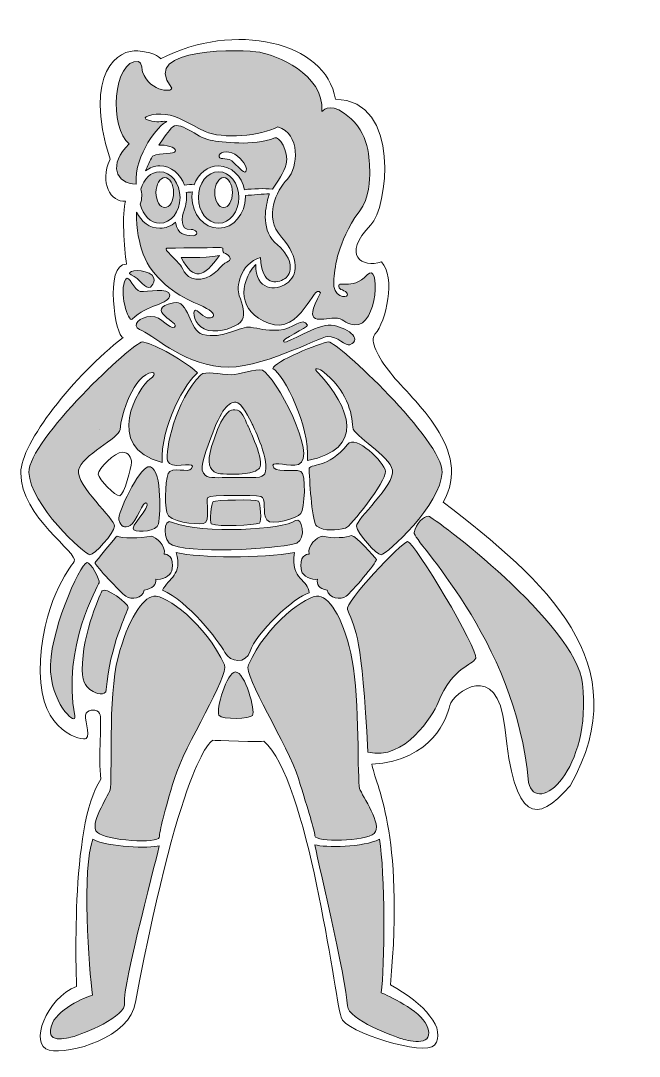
# Model space of a CAD drawing. Header units: inches. Extents: x 0.54 to 5.6, y -7.95 to -0.42.
# Drawn here: x 4.139 to 5.6, y -7.898 to -5.452 of the extents above; entities that cross this region are included whole.
import ezdxf

# ---------------------------------------------------------------- set-up
doc = ezdxf.new("R2010")
doc.units = ezdxf.units.IN
doc.header["$MEASUREMENT"] = 0
doc.layers.add('Layer 3', color=7, linetype='Continuous')

# ---------------------------------------------------------------- blocks, each defined once
blk = doc.blocks.new('block 13')
at = {"layer": 'Layer 3', "true_color": 0xffffff}
h = blk.add_hatch(color=7, dxfattribs=at)
h.dxf.hatch_style = 2
edge = h.paths.add_edge_path()
edge.add_spline(control_points=[(4.6944, -6.0278), (4.6528, -6.0747), (4.6528, -6.1389), (4.7248, -6.1667), (4.8015, -6.1962), (4.8316, -6.0686), (4.8472, -6.0946), (4.803, -6.1771), (4.8484, -6.1545), (4.88, -6.1545), (4.9034, -6.1545), (4.9003, -6.1673), (4.9284, -6.1703), (4.9826, -6.1762), (4.9899, -6.0162), (4.9572, -6.0527), (4.9219, -6.092), (4.8831, -6.0608), (4.8918, -6.0833), (4.8936, -6.0882), (4.9124, -6.0903), (4.911, -6.0998), (4.9097, -6.1094), (4.875, -6.1033), (4.8785, -6.0686), (4.882, -6.0339), (4.8831, -5.9934), (4.9284, -5.9167), (4.9601, -5.8837), (4.9635, -5.8403), (4.9635, -5.816), (4.9635, -5.7917), (4.9653, -5.7257), (4.9201, -5.684), (4.875, -5.6424), (4.8559, -5.6615), (4.8507, -5.6667), (4.8558, -5.5763), (4.7413, -5.5338), (4.704, -5.5268), (4.6667, -5.5199), (4.4193, -5.513), (4.4948, -5.6094), (4.5052, -5.6215), (4.4456, -5.6239), (4.4269, -5.573), (4.4269, -5.573), (4.4256, -5.5492), (4.4175, -5.5483), (4.3575, -5.5419), (4.3475, -5.708), (4.3958, -5.7431), (4.3454, -5.792), (4.3639, -5.8368), (4.412, -5.8385), (4.408, -5.7656), (4.4658, -5.6988), (4.4844, -5.6901), (4.4683, -5.6884), (4.4653, -5.6944), (4.441, -5.6875), (4.4167, -5.6806), (4.4523, -5.6701), (4.4814, -5.6736), (4.5104, -5.6771), (4.5347, -5.6944), (4.5747, -5.7135), (4.6146, -5.7326), (4.7083, -5.724), (4.7465, -5.7031), (4.8003, -5.7188), (4.7951, -5.7986), (4.7691, -5.8264), (4.7431, -5.8542), (4.7118, -5.9149), (4.7552, -5.9635), (4.7986, -6.0122), (4.7934, -6.0556), (4.7674, -6.0729), (4.7413, -6.0903), (4.6944, -6.0903), (4.6944, -6.0278)], knot_values=[0, 0, 0, 0, 1, 1, 1, 2, 2, 2, 3, 3, 3, 4, 4, 4, 5, 5, 5, 6, 6, 6, 7, 7, 7, 8, 8, 8, 9, 9, 9, 10, 10, 10, 11, 11, 11, 12, 12, 12, 13, 13, 13, 14, 14, 14, 15, 15, 15, 16, 16, 16, 17, 17, 17, 18, 18, 18, 19, 19, 19, 20, 20, 20, 21, 21, 21, 22, 22, 22, 23, 23, 23, 24, 24, 24, 25, 25, 25, 26, 26, 26, 27, 27, 27, 27], degree=3, periodic=1)
h = blk.add_hatch(color=7, dxfattribs=at)
h.dxf.hatch_style = 2
edge = h.paths.add_edge_path()
edge.add_spline(control_points=[(4.4504, -5.7722), (4.4441, -5.784), (4.4388, -5.7955), (4.4342, -5.8068), (4.444, -5.7995), (4.4556, -5.7951), (4.4681, -5.7951), (4.4944, -5.7951), (4.5169, -5.8139), (4.5264, -5.8405), (4.5338, -5.8393), (4.5416, -5.8389), (4.549, -5.8396), (4.5587, -5.8135), (4.581, -5.7951), (4.607, -5.7951), (4.6367, -5.7951), (4.6614, -5.8191), (4.6682, -5.8513), (4.6876, -5.8488), (4.7139, -5.8481), (4.7344, -5.8498), (4.7456, -5.8315), (4.7616, -5.8118), (4.7665, -5.7908), (4.7734, -5.7613), (4.7483, -5.7222), (4.7396, -5.7292), (4.6875, -5.7491), (4.6154, -5.7391), (4.5868, -5.7344), (4.5556, -5.7292), (4.513, -5.6835), (4.4947, -5.7061), (4.4837, -5.7197), (4.4744, -5.733), (4.4659, -5.7461), (4.4811, -5.7445), (4.506, -5.751), (4.5046, -5.7593), (4.5028, -5.77), (4.4706, -5.762), (4.4504, -5.7722)], knot_values=[0, 0, 0, 0, 1, 1, 1, 2, 2, 2, 3, 3, 3, 4, 4, 4, 5, 5, 5, 6, 6, 6, 7, 7, 7, 8, 8, 8, 9, 9, 9, 10, 10, 10, 11, 11, 11, 12, 12, 12, 13, 13, 13, 14, 14, 14, 14], degree=3, periodic=1)
edge = h.paths.add_edge_path()
edge.add_spline(control_points=[(4.6084, -5.7697), (4.6104, -5.7617), (4.6349, -5.7569), (4.6516, -5.772), (4.6683, -5.787), (4.6756, -5.8012), (4.671, -5.8082), (4.6664, -5.8151), (4.6506, -5.7939), (4.6376, -5.7834), (4.6246, -5.773), (4.6049, -5.7836), (4.6084, -5.7697)], knot_values=[0, 0, 0, 0, 1, 1, 1, 2, 2, 2, 3, 3, 3, 4, 4, 4, 4], degree=3, periodic=1)
h = blk.add_hatch(color=7, dxfattribs=at)
h.dxf.hatch_style = 2
edge = h.paths.add_edge_path()
edge.add_spline(control_points=[(4.4679, -5.809), (4.4471, -5.809), (4.4296, -5.8261), (4.423, -5.8497), (4.4245, -5.8546), (4.4253, -5.8601), (4.4253, -5.8659), (4.4253, -5.873), (4.424, -5.8796), (4.4219, -5.8853), (4.4273, -5.9113), (4.4458, -5.9306), (4.4679, -5.9306), (4.4942, -5.9306), (4.5156, -5.9033), (4.5156, -5.8698), (4.5156, -5.8362), (4.4942, -5.809), (4.4679, -5.809)], knot_values=[0, 0, 0, 0, 1, 1, 1, 2, 2, 2, 3, 3, 3, 4, 4, 4, 5, 5, 5, 6, 6, 6, 6], degree=3, periodic=1)
edge = h.paths.add_edge_path()
edge.add_spline(control_points=[(4.4797, -5.8935), (4.4682, -5.8935), (4.4589, -5.8777), (4.4589, -5.8582), (4.4589, -5.8387), (4.4682, -5.8229), (4.4797, -5.8229), (4.4912, -5.8229), (4.5006, -5.8387), (4.5006, -5.8582), (4.5006, -5.8777), (4.4912, -5.8935), (4.4797, -5.8935)], knot_values=[0, 0, 0, 0, 1, 1, 1, 2, 2, 2, 3, 3, 3, 4, 4, 4, 4], degree=3, periodic=1)
h = blk.add_hatch(color=7, dxfattribs=at)
h.dxf.hatch_style = 2
edge = h.paths.add_edge_path()
edge.add_spline(control_points=[(4.6068, -5.809), (4.5804, -5.809), (4.559, -5.8362), (4.559, -5.8698), (4.559, -5.9033), (4.5804, -5.9306), (4.6068, -5.9306), (4.6331, -5.9306), (4.6545, -5.9033), (4.6545, -5.8698), (4.6545, -5.8362), (4.6331, -5.809), (4.6068, -5.809)], knot_values=[0, 0, 0, 0, 1, 1, 1, 2, 2, 2, 3, 3, 3, 4, 4, 4, 4], degree=3, periodic=1)
edge = h.paths.add_edge_path()
edge.add_spline(control_points=[(4.6186, -5.8935), (4.6071, -5.8935), (4.5978, -5.8777), (4.5978, -5.8582), (4.5978, -5.8387), (4.6071, -5.8229), (4.6186, -5.8229), (4.6301, -5.8229), (4.6395, -5.8387), (4.6395, -5.8582), (4.6395, -5.8777), (4.6301, -5.8935), (4.6186, -5.8935)], knot_values=[0, 0, 0, 0, 1, 1, 1, 2, 2, 2, 3, 3, 3, 4, 4, 4, 4], degree=3, periodic=1)
h = blk.add_hatch(color=7, dxfattribs=at)
h.dxf.hatch_style = 2
edge = h.paths.add_edge_path()
edge.add_spline(control_points=[(4.7457, -5.9818), (4.7064, -5.9487), (4.7166, -5.8968), (4.724, -5.8704), (4.7247, -5.8677), (4.7258, -5.8611), (4.727, -5.8611), (4.727, -5.8611), (4.727, -5.8611), (4.727, -5.8611), (4.7117, -5.8611), (4.6879, -5.8636), (4.6699, -5.8652), (4.67, -5.866), (4.6702, -5.8674), (4.6702, -5.8682), (4.6702, -5.9088), (4.6419, -5.9421), (4.607, -5.9421), (4.5721, -5.9421), (4.5438, -5.9093), (4.5438, -5.8686), (4.5438, -5.8645), (4.5443, -5.8606), (4.5448, -5.8567), (4.5403, -5.8567), (4.5353, -5.8572), (4.5304, -5.858), (4.5308, -5.8615), (4.5313, -5.8651), (4.5313, -5.8687), (4.5313, -5.8707), (4.5309, -5.8726), (4.5308, -5.8745), (4.5308, -5.8762), (4.5306, -5.8781), (4.5303, -5.8802), (4.5294, -5.8869), (4.5278, -5.8933), (4.5255, -5.8993), (4.5253, -5.8997), (4.5252, -5.9001), (4.5251, -5.9005), (4.5206, -5.9152), (4.5135, -5.9477), (4.5417, -5.9453), (4.5521, -5.9444), (4.5637, -5.9566), (4.5464, -5.9602), (4.526, -5.9579), (4.5105, -5.9596), (4.5051, -5.9282), (4.4947, -5.937), (4.482, -5.9424), (4.4681, -5.9424), (4.4443, -5.9424), (4.4237, -5.9268), (4.413, -5.9041), (4.4116, -5.9455), (4.4202, -5.9795), (4.4288, -6.0035), (4.4488, -6.059), (4.5074, -6.1004), (4.5486, -6.1174), (4.6172, -6.1458), (4.5927, -6.1562), (4.5797, -6.1536), (4.5667, -6.151), (4.5503, -6.1243), (4.5486, -6.1424), (4.5471, -6.1578), (4.5619, -6.1841), (4.5932, -6.1849), (4.6244, -6.1857), (4.6545, -6.1719), (4.6623, -6.1589), (4.6701, -6.1458), (4.6628, -6.1207), (4.6554, -6.1016), (4.6479, -6.0825), (4.6562, -6.0269), (4.7057, -6.0113), (4.7083, -6.0799), (4.7448, -6.0729), (4.7627, -6.0616), (4.7807, -6.0503), (4.785, -6.0148), (4.7457, -5.9818)], knot_values=[0, 0, 0, 0, 1, 1, 1, 2, 2, 2, 3, 3, 3, 4, 4, 4, 5, 5, 5, 6, 6, 6, 7, 7, 7, 8, 8, 8, 9, 9, 9, 10, 10, 10, 11, 11, 11, 12, 12, 12, 13, 13, 13, 14, 14, 14, 15, 15, 15, 16, 16, 16, 17, 17, 17, 18, 18, 18, 19, 19, 19, 20, 20, 20, 21, 21, 21, 22, 22, 22, 23, 23, 23, 24, 24, 24, 25, 25, 25, 26, 26, 26, 27, 27, 27, 28, 28, 28, 29, 29, 29, 29], degree=3, periodic=1)
edge = h.paths.add_edge_path()
edge.add_spline(control_points=[(4.6262, -6.0221), (4.6134, -6.0256), (4.6001, -6.058), (4.5648, -6.0625), (4.5295, -6.0669), (4.5238, -6.0388), (4.5169, -6.0296), (4.51, -6.0203), (4.4733, -5.9898), (4.4848, -5.9896), (4.537, -5.9884), (4.5986, -5.9881), (4.6111, -5.9881), (4.6236, -5.9881), (4.61, -5.9977), (4.6227, -6.0023), (4.6354, -6.0069), (4.6389, -6.0186), (4.6262, -6.0221)], knot_values=[0, 0, 0, 0, 1, 1, 1, 2, 2, 2, 3, 3, 3, 4, 4, 4, 5, 5, 5, 6, 6, 6, 6], degree=3, periodic=1)
h = blk.add_hatch(color=7, dxfattribs=at)
h.dxf.hatch_style = 2
edge = h.paths.add_edge_path()
edge.add_spline(control_points=[(4.5187, -6.0114), (4.5187, -6.0114), (4.5677, -6.0132), (4.6087, -6.0069), (4.5729, -6.0574), (4.5472, -6.0691), (4.5187, -6.0114)], knot_values=[0, 0, 0, 0, 1, 1, 1, 2, 2, 2, 2], degree=3, periodic=1)
h = blk.add_hatch(color=7, dxfattribs=at)
h.dxf.hatch_style = 2
edge = h.paths.add_edge_path()
edge.add_spline(control_points=[(4.4002, -6.0521), (4.4201, -6.0612), (4.4347, -6.0877), (4.4457, -6.0817), (4.4472, -6.0809), (4.4659, -6.0608), (4.4427, -6.0486), (4.419, -6.0362), (4.385, -6.0452), (4.4002, -6.0521)], knot_values=[0, 0, 0, 0, 1, 1, 1, 2, 2, 2, 3, 3, 3, 3], degree=3, periodic=1)
h = blk.add_hatch(color=7, dxfattribs=at)
h.dxf.hatch_style = 2
edge = h.paths.add_edge_path()
edge.add_spline(control_points=[(4.3877, -6.0625), (4.3958, -6.0498), (4.4068, -6.0903), (4.4219, -6.0914), (4.4369, -6.0926), (4.4908, -6.0822), (4.4913, -6.0995), (4.492, -6.1227), (4.4371, -6.1221), (4.4028, -6.1569), (4.393, -6.1668), (4.37, -6.0903), (4.3877, -6.0625)], knot_values=[0, 0, 0, 0, 1, 1, 1, 2, 2, 2, 3, 3, 3, 4, 4, 4, 4], degree=3, periodic=1)
h = blk.add_hatch(color=7, dxfattribs=at)
h.dxf.hatch_style = 2
edge = h.paths.add_edge_path()
edge.add_spline(control_points=[(4.9167, -6.2176), (4.9084, -6.2212), (4.8854, -6.1968), (4.8646, -6.1979), (4.8438, -6.1991), (4.702, -6.2789), (4.6123, -6.2697), (4.5142, -6.2596), (4.4505, -6.191), (4.4197, -6.1817), (4.4005, -6.1713), (4.4201, -6.1516), (4.4468, -6.1505), (4.4734, -6.1493), (4.4896, -6.1829), (4.5023, -6.1759), (4.5201, -6.1662), (4.4259, -6.1343), (4.5, -6.1181), (4.537, -6.11), (4.5364, -6.184), (4.5694, -6.1931), (4.6157, -6.2058), (4.6597, -6.1725), (4.6817, -6.1759), (4.7037, -6.1794), (4.7153, -6.184), (4.7488, -6.1829), (4.7824, -6.1817), (4.8067, -6.1493), (4.8163, -6.1713), (4.8185, -6.1764), (4.75, -6.2066), (4.7604, -6.2109), (4.7708, -6.2153), (4.838, -6.1678), (4.8727, -6.1713), (4.9074, -6.1748), (4.9491, -6.2037), (4.9167, -6.2176)], knot_values=[0, 0, 0, 0, 1, 1, 1, 2, 2, 2, 3, 3, 3, 4, 4, 4, 5, 5, 5, 6, 6, 6, 7, 7, 7, 8, 8, 8, 9, 9, 9, 10, 10, 10, 11, 11, 11, 12, 12, 12, 13, 13, 13, 13], degree=3, periodic=1)
h = blk.add_hatch(color=7, dxfattribs=at)
h.dxf.hatch_style = 2
edge = h.paths.add_edge_path()
edge.add_spline(control_points=[(4.303, -6.7135), (4.3125, -6.7142), (4.3602, -6.6623), (4.3611, -6.6458), (4.362, -6.6293), (4.27, -6.5495), (4.276, -6.5139), (4.2821, -6.4783), (4.3731, -6.4384), (4.3741, -6.4175), (4.3759, -6.3837), (4.4063, -6.2873), (4.4505, -6.283), (4.4583, -6.2836), (4.454, -6.2934), (4.4444, -6.2986), (4.4184, -6.316), (4.3323, -6.4592), (4.4738, -6.4956), (4.468, -6.4114), (4.5312, -6.3012), (4.5573, -6.2839), (4.5139, -6.2461), (4.4462, -6.2118), (4.4262, -6.2109), (4.4062, -6.2101), (4.1568, -6.4439), (4.1589, -6.5191), (4.1609, -6.5943), (4.2899, -6.7127), (4.303, -6.7135)], knot_values=[0, 0, 0, 0, 1, 1, 1, 2, 2, 2, 3, 3, 3, 4, 4, 4, 5, 5, 5, 6, 6, 6, 7, 7, 7, 8, 8, 8, 9, 9, 9, 10, 10, 10, 10], degree=3, periodic=1)
h = blk.add_hatch(color=7, dxfattribs=at)
h.dxf.hatch_style = 2
edge = h.paths.add_edge_path()
edge.add_spline(control_points=[(4.9904, -6.7135), (4.9809, -6.7142), (4.9331, -6.6623), (4.9323, -6.6458), (4.9314, -6.6293), (5.0234, -6.5495), (5.0173, -6.5139), (5.0113, -6.4783), (4.9247, -6.4332), (4.9236, -6.4123), (4.9219, -6.3785), (4.9097, -6.3235), (4.8513, -6.2794), (4.8404, -6.2719), (4.8277, -6.2717), (4.8429, -6.2847), (4.9167, -6.3646), (4.9552, -6.4653), (4.8163, -6.4905), (4.8221, -6.4062), (4.7613, -6.2908), (4.7352, -6.2734), (4.7352, -6.2587), (4.8472, -6.2118), (4.8672, -6.2109), (4.8871, -6.2101), (5.1366, -6.4439), (5.1345, -6.5191), (5.1325, -6.5943), (5.0035, -6.7127), (4.9904, -6.7135)], knot_values=[0, 0, 0, 0, 1, 1, 1, 2, 2, 2, 3, 3, 3, 4, 4, 4, 5, 5, 5, 6, 6, 6, 7, 7, 7, 8, 8, 8, 9, 9, 9, 10, 10, 10, 10], degree=3, periodic=1)
h = blk.add_hatch(color=7, dxfattribs=at)
h.dxf.hatch_style = 2
edge = h.paths.add_edge_path()
edge.add_spline(control_points=[(4.801, -6.5165), (4.7834, -6.5097), (4.7352, -6.5225), (4.7352, -6.5017), (4.7352, -6.4922), (4.7753, -6.5066), (4.7951, -6.5), (4.8438, -6.4838), (4.7393, -6.2888), (4.7101, -6.2778), (4.6962, -6.2726), (4.6516, -6.2883), (4.6372, -6.2882), (4.6097, -6.2879), (4.5742, -6.2792), (4.5651, -6.2882), (4.5043, -6.3481), (4.48, -6.4693), (4.4861, -6.4914), (4.4922, -6.5139), (4.546, -6.4931), (4.5451, -6.5043), (4.5436, -6.5241), (4.5103, -6.5063), (4.4913, -6.5165), (4.4809, -6.5221), (4.4789, -6.5903), (4.4842, -6.6137), (4.4894, -6.6371), (4.5526, -6.6421), (4.5709, -6.6395), (4.5891, -6.6369), (4.5755, -6.5842), (4.5816, -6.5781), (4.5877, -6.572), (4.6884, -6.572), (4.7066, -6.5755), (4.7205, -6.5782), (4.7092, -6.6163), (4.7205, -6.6313), (4.7318, -6.6462), (4.7923, -6.6267), (4.801, -6.6163), (4.8096, -6.6059), (4.8143, -6.5217), (4.801, -6.5165)], knot_values=[0, 0, 0, 0, 1, 1, 1, 2, 2, 2, 3, 3, 3, 4, 4, 4, 5, 5, 5, 6, 6, 6, 7, 7, 7, 8, 8, 8, 9, 9, 9, 10, 10, 10, 11, 11, 11, 12, 12, 12, 13, 13, 13, 14, 14, 14, 15, 15, 15, 15], degree=3, periodic=1)
edge = h.paths.add_edge_path()
edge.add_spline(control_points=[(4.7157, -6.522), (4.7103, -6.5331), (4.6923, -6.5312), (4.6368, -6.5312), (4.606, -6.5312), (4.5838, -6.5327), (4.5761, -6.5266), (4.5585, -6.5127), (4.5717, -6.4855), (4.5883, -6.4376), (4.6123, -6.3687), (4.6314, -6.353), (4.6471, -6.353), (4.6609, -6.353), (4.6803, -6.3934), (4.6863, -6.4051), (4.6907, -6.4138), (4.7292, -6.4942), (4.7157, -6.522)], knot_values=[0, 0, 0, 0, 1, 1, 1, 2, 2, 2, 3, 3, 3, 4, 4, 4, 5, 5, 5, 6, 6, 6, 6], degree=3, periodic=1)
h = blk.add_hatch(color=7, dxfattribs=at)
h.dxf.hatch_style = 2
edge = h.paths.add_edge_path()
edge.add_spline(control_points=[(4.6368, -6.5232), (4.6059, -6.5232), (4.5998, -6.5203), (4.5946, -6.5162), (4.5828, -6.5068), (4.5785, -6.4903), (4.5959, -6.4402), (4.6199, -6.3709), (4.6358, -6.3709), (4.6453, -6.3709), (4.662, -6.3709), (4.6676, -6.3922), (4.676, -6.4086), (4.6764, -6.4094), (4.7177, -6.4961), (4.703, -6.5088), (4.697, -6.514), (4.6926, -6.5232), (4.6368, -6.5232)], knot_values=[0, 0, 0, 0, 1, 1, 1, 2, 2, 2, 3, 3, 3, 4, 4, 4, 5, 5, 5, 6, 6, 6, 6], degree=3, periodic=1)
h = blk.add_hatch(color=7, dxfattribs=at)
h.dxf.hatch_style = 2
edge = h.paths.add_edge_path()
edge.add_spline(control_points=[(4.8203, -6.5113), (4.8196, -6.4981), (4.8672, -6.5095), (4.911, -6.4531), (4.9303, -6.4283), (4.9984, -6.4947), (5.0009, -6.5165), (5.0037, -6.5402), (4.9156, -6.6491), (4.9065, -6.6509), (4.8861, -6.6551), (4.8565, -6.6587), (4.8385, -6.6458), (4.8277, -6.638), (4.8223, -6.5495), (4.8203, -6.5113)], knot_values=[0, 0, 0, 0, 1, 1, 1, 2, 2, 2, 3, 3, 3, 4, 4, 4, 5, 5, 5, 5], degree=3, periodic=1)
h = blk.add_hatch(color=7, dxfattribs=at)
h.dxf.hatch_style = 2
edge = h.paths.add_edge_path()
edge.add_spline(control_points=[(4.4398, -6.5058), (4.4728, -6.4988), (4.4702, -6.6166), (4.465, -6.6402), (4.4609, -6.6588), (4.4179, -6.6603), (4.4063, -6.6548), (4.3947, -6.6493), (4.4467, -6.6007), (4.4375, -6.5914), (4.4283, -6.5822), (4.412, -6.6374), (4.3982, -6.6445), (4.3843, -6.6516), (4.3762, -6.6476), (4.3715, -6.6313), (4.3669, -6.6149), (4.4191, -6.5101), (4.4398, -6.5058)], knot_values=[0, 0, 0, 0, 1, 1, 1, 2, 2, 2, 3, 3, 3, 4, 4, 4, 5, 5, 5, 6, 6, 6, 6], degree=3, periodic=1)
h = blk.add_hatch(color=7, dxfattribs=at)
h.dxf.hatch_style = 2
edge = h.paths.add_edge_path()
edge.add_spline(control_points=[(4.5895, -6.6402), (4.6076, -6.6481), (4.6903, -6.6437), (4.7034, -6.6385), (4.7088, -6.6354), (4.7055, -6.5911), (4.7007, -6.5866), (4.6957, -6.582), (4.5981, -6.5842), (4.5938, -6.5877), (4.5894, -6.5911), (4.5846, -6.6367), (4.5895, -6.6402)], knot_values=[0, 0, 0, 0, 1, 1, 1, 2, 2, 2, 3, 3, 3, 4, 4, 4, 4], degree=3, periodic=1)
h = blk.add_hatch(color=7, dxfattribs=at)
h.dxf.hatch_style = 2
edge = h.paths.add_edge_path()
edge.add_spline(control_points=[(4.4977, -6.6372), (4.5703, -6.666), (4.7602, -6.6536), (4.7882, -6.6328), (4.8035, -6.6215), (4.8142, -6.6753), (4.7917, -6.6858), (4.7691, -6.6962), (4.5622, -6.7135), (4.4977, -6.691), (4.4751, -6.6835), (4.474, -6.6233), (4.4977, -6.6372)], knot_values=[0, 0, 0, 0, 1, 1, 1, 2, 2, 2, 3, 3, 3, 4, 4, 4, 4], degree=3, periodic=1)
h = blk.add_hatch(color=7, dxfattribs=at)
h.dxf.hatch_style = 2
edge = h.paths.add_edge_path()
edge.add_spline(control_points=[(5.0686, -6.6606), (5.0729, -6.6406), (5.0911, -6.6215), (5.1024, -6.6224), (5.1137, -6.6233), (5.4504, -6.8767), (5.4661, -7.0174), (5.4889, -7.2205), (5.3587, -7.3337), (5.3385, -7.2509), (5.309, -6.9089), (5.0642, -6.6806), (5.0686, -6.6606)], knot_values=[0, 0, 0, 0, 1, 1, 1, 2, 2, 2, 3, 3, 3, 4, 4, 4, 4], degree=3, periodic=1)
h = blk.add_hatch(color=7, dxfattribs=at)
h.dxf.hatch_style = 2
edge = h.paths.add_edge_path()
edge.add_spline(control_points=[(4.3149, -6.7317), (4.3149, -6.7396), (4.3748, -6.8017), (4.3877, -6.8111), (4.4006, -6.8206), (4.4282, -6.8177), (4.4306, -6.7967), (4.4509, -6.7943), (4.4607, -6.7832), (4.4584, -6.7708), (4.471, -6.7749), (4.4937, -6.763), (4.496, -6.7517), (4.5035, -6.7153), (4.484, -6.7118), (4.4783, -6.7118), (4.4824, -6.6908), (4.46, -6.6729), (4.4472, -6.6694), (4.4225, -6.6759), (4.3762, -6.674), (4.3669, -6.6694), (4.3657, -6.6694), (4.3149, -6.7317), (4.3149, -6.7317)], knot_values=[0, 0, 0, 0, 1, 1, 1, 2, 2, 2, 3, 3, 3, 4, 4, 4, 5, 5, 5, 6, 6, 6, 7, 7, 7, 8, 8, 8, 8], degree=3, periodic=1)
h = blk.add_hatch(color=7, dxfattribs=at)
h.dxf.hatch_style = 2
edge = h.paths.add_edge_path()
edge.add_spline(control_points=[(4.9793, -6.7248), (4.9793, -6.7327), (4.9209, -6.8017), (4.908, -6.8111), (4.8951, -6.8206), (4.8669, -6.8167), (4.8634, -6.7967), (4.8431, -6.7943), (4.838, -6.7832), (4.8403, -6.7708), (4.8277, -6.7749), (4.805, -6.763), (4.8027, -6.7517), (4.7951, -6.7153), (4.8147, -6.7118), (4.8203, -6.7118), (4.8163, -6.6908), (4.8387, -6.6729), (4.8514, -6.6694), (4.8762, -6.6759), (4.9108, -6.6729), (4.9201, -6.6682), (4.9317, -6.6682), (4.9732, -6.7172), (4.9793, -6.7248)], knot_values=[0, 0, 0, 0, 1, 1, 1, 2, 2, 2, 3, 3, 3, 4, 4, 4, 5, 5, 5, 6, 6, 6, 7, 7, 7, 8, 8, 8, 8], degree=3, periodic=1)
h = blk.add_hatch(color=7, dxfattribs=at)
h.dxf.hatch_style = 2
edge = h.paths.add_edge_path()
edge.add_spline(control_points=[(4.9115, -6.8429), (4.9026, -6.8289), (5.0382, -6.6832), (5.053, -6.6823), (5.0677, -6.6814), (5.2216, -6.9384), (5.2138, -6.9575), (5.206, -6.9766), (5.1606, -6.9757), (5.125, -7.0625), (5.1126, -7.0927), (5.0469, -7.2005), (4.9592, -7.1797), (4.9444, -6.8976), (4.9314, -6.8984), (4.9115, -6.8429)], knot_values=[0, 0, 0, 0, 1, 1, 1, 2, 2, 2, 3, 3, 3, 4, 4, 4, 5, 5, 5, 5], degree=3, periodic=1)
h = blk.add_hatch(color=7, dxfattribs=at)
h.dxf.hatch_style = 2
edge = h.paths.add_edge_path()
edge.add_spline(control_points=[(4.474, -6.7973), (4.4888, -6.7679), (4.522, -6.7616), (4.5069, -6.7083), (4.5613, -6.7208), (4.7095, -6.7222), (4.7859, -6.7083), (4.7755, -6.7743), (4.8203, -6.7714), (4.8203, -6.8035), (4.7844, -6.8133), (4.6935, -6.8996), (4.6814, -6.9413), (4.671, -6.9717), (4.6348, -6.9684), (4.6214, -6.944), (4.6063, -6.9164), (4.5347, -6.8224), (4.474, -6.7973)], knot_values=[0, 0, 0, 0, 1, 1, 1, 2, 2, 2, 3, 3, 3, 4, 4, 4, 5, 5, 5, 6, 6, 6, 6], degree=3, periodic=1)
h = blk.add_hatch(color=7, dxfattribs=at)
h.dxf.hatch_style = 2
edge = h.paths.add_edge_path()
edge.add_spline(control_points=[(4.296, -6.7318), (4.3046, -6.7304), (4.3273, -6.7734), (4.3247, -6.7795), (4.322, -6.7856), (4.236, -6.934), (4.2672, -7.0938), (4.2733, -7.1181), (4.2171, -7.0758), (4.2101, -6.9902), (4.2031, -6.9045), (4.2795, -6.7344), (4.296, -6.7318)], knot_values=[0, 0, 0, 0, 1, 1, 1, 2, 2, 2, 3, 3, 3, 4, 4, 4, 4], degree=3, periodic=1)
h = blk.add_hatch(color=7, dxfattribs=at)
h.dxf.hatch_style = 2
edge = h.paths.add_edge_path()
edge.add_spline(control_points=[(4.3316, -6.7986), (4.3389, -6.7873), (4.395, -6.829), (4.3932, -6.8385), (4.3915, -6.8481), (4.3493, -6.9293), (4.3415, -7.0319), (4.3406, -7.0485), (4.3151, -7.0408), (4.3064, -7.0339), (4.2977, -7.0269), (4.2846, -7.02), (4.2846, -6.9852), (4.2845, -6.8958), (4.3316, -6.7986), (4.3316, -6.7986)], knot_values=[0, 0, 0, 0, 1, 1, 1, 2, 2, 2, 3, 3, 3, 4, 4, 4, 5, 5, 5, 5], degree=3, periodic=1)
h = blk.add_hatch(color=7, dxfattribs=at)
h.dxf.hatch_style = 2
edge = h.paths.add_edge_path()
edge.add_spline(control_points=[(4.4537, -6.8113), (4.4815, -6.8067), (4.5775, -6.8773), (4.6204, -6.9734), (4.6331, -6.9988), (4.5266, -7.1632), (4.5023, -7.2419), (4.478, -7.3206), (4.4677, -7.3657), (4.4665, -7.3808), (4.4653, -7.3958), (4.3412, -7.3889), (4.3204, -7.3692), (4.2995, -7.3496), (4.3449, -7.287), (4.3507, -7.2685), (4.3565, -7.25), (4.3449, -7.0474), (4.3692, -6.956), (4.3935, -6.8646), (4.4259, -6.816), (4.4537, -6.8113)], knot_values=[0, 0, 0, 0, 1, 1, 1, 2, 2, 2, 3, 3, 3, 4, 4, 4, 5, 5, 5, 6, 6, 6, 7, 7, 7, 7], degree=3, periodic=1)
h = blk.add_hatch(color=7, dxfattribs=at)
h.dxf.hatch_style = 2
edge = h.paths.add_edge_path()
edge.add_spline(control_points=[(4.8438, -6.8113), (4.816, -6.8067), (4.7199, -6.8773), (4.6771, -6.9734), (4.6643, -6.9988), (4.7708, -7.1632), (4.7951, -7.2419), (4.8194, -7.3206), (4.8331, -7.3623), (4.8343, -7.3773), (4.8355, -7.3924), (4.9534, -7.3912), (4.9742, -7.3715), (4.9951, -7.3519), (4.9456, -7.2836), (4.9398, -7.265), (4.934, -7.2465), (4.9398, -7.0544), (4.9224, -6.963), (4.9048, -6.87), (4.8715, -6.816), (4.8438, -6.8113)], knot_values=[0, 0, 0, 0, 1, 1, 1, 2, 2, 2, 3, 3, 3, 4, 4, 4, 5, 5, 5, 6, 6, 6, 7, 7, 7, 7], degree=3, periodic=1)
h = blk.add_hatch(color=7, dxfattribs=at)
h.dxf.hatch_style = 2
edge = h.paths.add_edge_path()
edge.add_spline(control_points=[(4.6462, -6.9902), (4.6699, -6.9902), (4.6937, -7.0829), (4.6869, -7.0926), (4.6817, -7.1), (4.6154, -7.1046), (4.6076, -7.092), (4.5998, -7.0793), (4.6265, -6.9902), (4.6462, -6.9902)], knot_values=[0, 0, 0, 0, 1, 1, 1, 2, 2, 2, 3, 3, 3, 3], degree=3, periodic=1)
h = blk.add_hatch(color=7, dxfattribs=at)
h.dxf.hatch_style = 2
edge = h.paths.add_edge_path()
edge.add_spline(control_points=[(4.3099, -7.3854), (4.3461, -7.4044), (4.4439, -7.4074), (4.4664, -7.4005), (4.4682, -7.4022), (4.3777, -7.737), (4.3845, -7.7708), (4.3912, -7.8049), (4.283, -7.8455), (4.2656, -7.8507), (4.2483, -7.8559), (4.1923, -7.8709), (4.2144, -7.8195), (4.2303, -7.7824), (4.3038, -7.7535), (4.309, -7.7535), (4.3003, -7.6944), (4.2838, -7.4497), (4.3099, -7.3854)], knot_values=[0, 0, 0, 0, 1, 1, 1, 2, 2, 2, 3, 3, 3, 4, 4, 4, 5, 5, 5, 6, 6, 6, 6], degree=3, periodic=1)
h = blk.add_hatch(color=7, dxfattribs=at)
h.dxf.hatch_style = 2
edge = h.paths.add_edge_path()
edge.add_spline(control_points=[(4.9865, -7.3854), (4.9503, -7.4044), (4.8569, -7.4051), (4.8343, -7.3982), (4.8326, -7.3999), (4.9097, -7.7234), (4.9109, -7.7789), (4.912, -7.8113), (5.0232, -7.8516), (5.0405, -7.8568), (5.0579, -7.862), (5.1205, -7.8767), (5.0984, -7.8252), (5.0825, -7.7882), (5.0058, -7.7544), (4.9907, -7.7477), (4.9994, -7.6887), (5.0001, -7.4609), (4.9865, -7.3854)], knot_values=[0, 0, 0, 0, 1, 1, 1, 2, 2, 2, 3, 3, 3, 4, 4, 4, 5, 5, 5, 6, 6, 6, 6], degree=3, periodic=1)
at = {"layer": 'Layer 3', "lineweight": 0}
blk.add_lwpolyline([(4.3249, -6.4175), (4.3249, -6.4175)], dxfattribs=at)
for points, knots in [([(5.1372, -6.5891), (5.2089, -6.4641), (5.0654, -6.3507), (5.0133, -6.2847), (4.9824, -6.2456), (4.9625, -6.2077), (4.976, -6.1927), (5.0023, -6.1634), (5.0261, -6.0567), (4.9913, -6.022), (4.9455, -6.0359), (4.8964, -6.0081), (4.9659, -5.934), (5.0052, -5.897), (5.04, -5.64), (4.8825, -5.6377), (4.8606, -5.5009), (4.6427, -5.4523), (4.4699, -5.5425), (4.4699, -5.5425), (4.4625, -5.5281), (4.4161, -5.5234), (4.3707, -5.5189), (4.2859, -5.5729), (4.3504, -5.7795), (4.3243, -5.8359), (4.3525, -5.8808), (4.3872, -5.8785), (4.3779, -5.9062), (4.3836, -5.9887), (4.3892, -6.0269), (4.3357, -6.0256), (4.3633, -6.2005), (4.3814, -6.2005), (4.2659, -6.2891), (4.1395, -6.4502), (4.1395, -6.5197), (4.1395, -6.6255), (4.2772, -6.7083), (4.2659, -6.7295), (4.2564, -6.7436), (4.1861, -6.829), (4.1856, -6.9896), (4.1852, -7.1354), (4.2874, -7.153), (4.2943, -7.147), (4.3047, -7.138), (4.2868, -7.0961), (4.294, -7.0871), (4.3012, -7.0781), (4.3192, -7.0775), (4.3258, -7.0882), (4.3325, -7.099), (4.3218, -7.1922), (4.3287, -7.2431), (4.2547, -7.3519), (4.2714, -7.7303), (4.2714, -7.7326), (4.1997, -7.7604), (4.158, -7.8715), (4.2066, -7.8831), (4.2552, -7.8947), (4.3987, -7.853), (4.4103, -7.7697), (4.5237, -7.1748), (4.5932, -7.1516), (4.5932, -7.1516), (4.5932, -7.1516), (4.7136, -7.1562), (4.7136, -7.1539), (4.8177, -7.2419), (4.8805, -7.7498), (4.8958, -7.8056), (4.9057, -7.842), (5.0949, -7.8978), (5.1163, -7.8715), (5.1461, -7.8351), (5.0932, -7.7717), (5.0125, -7.7292), (5.0463, -7.3657), (4.9756, -7.2546), (4.9687, -7.2083), (5.1134, -7.1991), (5.1459, -7.0972), (5.1528, -7.0694), (5.1602, -7.0396), (5.2657, -6.9582), (5.2824, -7.1203), (5.3056, -7.3449), (5.3565, -7.3518), (5.4369, -7.2587), (5.6001, -6.9705), (5.3794, -6.7749), (5.1372, -6.5891)], [0, 0, 0, 0, 1, 1, 1, 2, 2, 2, 3, 3, 3, 4, 4, 4, 5, 5, 5, 6, 6, 6, 7, 7, 7, 8, 8, 8, 9, 9, 9, 10, 10, 10, 11, 11, 11, 12, 12, 12, 13, 13, 13, 14, 14, 14, 15, 15, 15, 16, 16, 16, 17, 17, 17, 18, 18, 18, 19, 19, 19, 20, 20, 20, 21, 21, 21, 22, 22, 22, 23, 23, 23, 24, 24, 24, 25, 25, 25, 26, 26, 26, 27, 27, 27, 28, 28, 28, 29, 29, 29, 30, 30, 30, 31, 31, 31, 31]), ([(4.6944, -6.0278), (4.6528, -6.0747), (4.6528, -6.1389), (4.7248, -6.1667), (4.8015, -6.1962), (4.8316, -6.0686), (4.8472, -6.0946), (4.803, -6.1771), (4.8484, -6.1545), (4.88, -6.1545), (4.9034, -6.1545), (4.9003, -6.1673), (4.9284, -6.1703), (4.9826, -6.1762), (4.9899, -6.0162), (4.9572, -6.0527), (4.9219, -6.092), (4.8831, -6.0608), (4.8918, -6.0833), (4.8936, -6.0882), (4.9124, -6.0903), (4.911, -6.0998), (4.9097, -6.1094), (4.875, -6.1033), (4.8785, -6.0686), (4.882, -6.0339), (4.8831, -5.9934), (4.9284, -5.9167), (4.9601, -5.8837), (4.9635, -5.8403), (4.9635, -5.816), (4.9635, -5.7917), (4.9653, -5.7257), (4.9201, -5.684), (4.875, -5.6424), (4.8559, -5.6615), (4.8507, -5.6667), (4.8558, -5.5763), (4.7413, -5.5338), (4.704, -5.5268), (4.6667, -5.5199), (4.4193, -5.513), (4.4948, -5.6094), (4.5052, -5.6215), (4.4456, -5.6239), (4.4269, -5.573), (4.4269, -5.573), (4.4256, -5.5492), (4.4175, -5.5483), (4.3575, -5.5419), (4.3475, -5.708), (4.3958, -5.7431), (4.3454, -5.792), (4.3639, -5.8368), (4.412, -5.8385), (4.408, -5.7656), (4.4658, -5.6988), (4.4844, -5.6901), (4.4683, -5.6884), (4.4653, -5.6944), (4.441, -5.6875), (4.4167, -5.6806), (4.4523, -5.6701), (4.4814, -5.6736), (4.5104, -5.6771), (4.5347, -5.6944), (4.5747, -5.7135), (4.6146, -5.7326), (4.7083, -5.724), (4.7465, -5.7031), (4.8003, -5.7188), (4.7951, -5.7986), (4.7691, -5.8264), (4.7431, -5.8542), (4.7118, -5.9149), (4.7552, -5.9635), (4.7986, -6.0122), (4.7934, -6.0556), (4.7674, -6.0729), (4.7413, -6.0903), (4.6944, -6.0903), (4.6944, -6.0278)], [0, 0, 0, 0, 1, 1, 1, 2, 2, 2, 3, 3, 3, 4, 4, 4, 5, 5, 5, 6, 6, 6, 7, 7, 7, 8, 8, 8, 9, 9, 9, 10, 10, 10, 11, 11, 11, 12, 12, 12, 13, 13, 13, 14, 14, 14, 15, 15, 15, 16, 16, 16, 17, 17, 17, 18, 18, 18, 19, 19, 19, 20, 20, 20, 21, 21, 21, 22, 22, 22, 23, 23, 23, 24, 24, 24, 25, 25, 25, 26, 26, 26, 27, 27, 27, 27]), ([(4.4504, -5.7722), (4.4441, -5.784), (4.4388, -5.7955), (4.4342, -5.8068), (4.444, -5.7995), (4.4556, -5.7951), (4.4681, -5.7951), (4.4944, -5.7951), (4.5169, -5.8139), (4.5264, -5.8405), (4.5338, -5.8393), (4.5416, -5.8389), (4.549, -5.8396), (4.5587, -5.8135), (4.581, -5.7951), (4.607, -5.7951), (4.6367, -5.7951), (4.6614, -5.8191), (4.6682, -5.8513), (4.6876, -5.8488), (4.7139, -5.8481), (4.7344, -5.8498), (4.7456, -5.8315), (4.7616, -5.8118), (4.7665, -5.7908), (4.7734, -5.7613), (4.7483, -5.7222), (4.7396, -5.7292), (4.6875, -5.7491), (4.6154, -5.7391), (4.5868, -5.7344), (4.5556, -5.7292), (4.513, -5.6835), (4.4947, -5.7061), (4.4837, -5.7197), (4.4744, -5.733), (4.4659, -5.7461), (4.4811, -5.7445), (4.506, -5.751), (4.5046, -5.7593), (4.5028, -5.77), (4.4706, -5.762), (4.4504, -5.7722)], [0, 0, 0, 0, 1, 1, 1, 2, 2, 2, 3, 3, 3, 4, 4, 4, 5, 5, 5, 6, 6, 6, 7, 7, 7, 8, 8, 8, 9, 9, 9, 10, 10, 10, 11, 11, 11, 12, 12, 12, 13, 13, 13, 14, 14, 14, 14]), ([(4.6084, -5.7697), (4.6104, -5.7617), (4.6349, -5.7569), (4.6516, -5.772), (4.6683, -5.787), (4.6756, -5.8012), (4.671, -5.8082), (4.6664, -5.8151), (4.6506, -5.7939), (4.6376, -5.7834), (4.6246, -5.773), (4.6049, -5.7836), (4.6084, -5.7697)], [0, 0, 0, 0, 1, 1, 1, 2, 2, 2, 3, 3, 3, 4, 4, 4, 4]), ([(4.4679, -5.809), (4.4471, -5.809), (4.4296, -5.8261), (4.423, -5.8497), (4.4245, -5.8546), (4.4253, -5.8601), (4.4253, -5.8659), (4.4253, -5.873), (4.424, -5.8796), (4.4219, -5.8853), (4.4273, -5.9113), (4.4458, -5.9306), (4.4679, -5.9306), (4.4942, -5.9306), (4.5156, -5.9033), (4.5156, -5.8698), (4.5156, -5.8362), (4.4942, -5.809), (4.4679, -5.809)], [0, 0, 0, 0, 1, 1, 1, 2, 2, 2, 3, 3, 3, 4, 4, 4, 5, 5, 5, 6, 6, 6, 6]), ([(4.6068, -5.809), (4.5804, -5.809), (4.559, -5.8362), (4.559, -5.8698), (4.559, -5.9033), (4.5804, -5.9306), (4.6068, -5.9306), (4.6331, -5.9306), (4.6545, -5.9033), (4.6545, -5.8698), (4.6545, -5.8362), (4.6331, -5.809), (4.6068, -5.809)], [0, 0, 0, 0, 1, 1, 1, 2, 2, 2, 3, 3, 3, 4, 4, 4, 4]), ([(4.4797, -5.8935), (4.4682, -5.8935), (4.4589, -5.8777), (4.4589, -5.8582), (4.4589, -5.8387), (4.4682, -5.8229), (4.4797, -5.8229), (4.4912, -5.8229), (4.5006, -5.8387), (4.5006, -5.8582), (4.5006, -5.8777), (4.4912, -5.8935), (4.4797, -5.8935)], [0, 0, 0, 0, 1, 1, 1, 2, 2, 2, 3, 3, 3, 4, 4, 4, 4]), ([(4.6186, -5.8935), (4.6071, -5.8935), (4.5978, -5.8777), (4.5978, -5.8582), (4.5978, -5.8387), (4.6071, -5.8229), (4.6186, -5.8229), (4.6301, -5.8229), (4.6395, -5.8387), (4.6395, -5.8582), (4.6395, -5.8777), (4.6301, -5.8935), (4.6186, -5.8935)], [0, 0, 0, 0, 1, 1, 1, 2, 2, 2, 3, 3, 3, 4, 4, 4, 4]), ([(4.7457, -5.9818), (4.7064, -5.9487), (4.7166, -5.8968), (4.724, -5.8704), (4.7247, -5.8677), (4.7258, -5.8611), (4.727, -5.8611), (4.727, -5.8611), (4.727, -5.8611), (4.727, -5.8611), (4.7117, -5.8611), (4.6879, -5.8636), (4.6699, -5.8652), (4.67, -5.866), (4.6702, -5.8674), (4.6702, -5.8682), (4.6702, -5.9088), (4.6419, -5.9421), (4.607, -5.9421), (4.5721, -5.9421), (4.5438, -5.9093), (4.5438, -5.8686), (4.5438, -5.8645), (4.5443, -5.8606), (4.5448, -5.8567), (4.5403, -5.8567), (4.5353, -5.8572), (4.5304, -5.858), (4.5308, -5.8615), (4.5313, -5.8651), (4.5313, -5.8687), (4.5313, -5.8707), (4.5309, -5.8726), (4.5308, -5.8745), (4.5308, -5.8762), (4.5306, -5.8781), (4.5303, -5.8802), (4.5294, -5.8869), (4.5278, -5.8933), (4.5255, -5.8993), (4.5253, -5.8997), (4.5252, -5.9001), (4.5251, -5.9005), (4.5206, -5.9152), (4.5135, -5.9477), (4.5417, -5.9453), (4.5521, -5.9444), (4.5637, -5.9566), (4.5464, -5.9602), (4.526, -5.9579), (4.5105, -5.9596), (4.5051, -5.9282), (4.4947, -5.937), (4.482, -5.9424), (4.4681, -5.9424), (4.4443, -5.9424), (4.4237, -5.9268), (4.413, -5.9041), (4.4116, -5.9455), (4.4202, -5.9795), (4.4288, -6.0035), (4.4488, -6.059), (4.5074, -6.1004), (4.5486, -6.1174), (4.6172, -6.1458), (4.5927, -6.1562), (4.5797, -6.1536), (4.5667, -6.151), (4.5503, -6.1243), (4.5486, -6.1424), (4.5471, -6.1578), (4.5619, -6.1841), (4.5932, -6.1849), (4.6244, -6.1857), (4.6545, -6.1719), (4.6623, -6.1589), (4.6701, -6.1458), (4.6628, -6.1207), (4.6554, -6.1016), (4.6479, -6.0825), (4.6562, -6.0269), (4.7057, -6.0113), (4.7083, -6.0799), (4.7448, -6.0729), (4.7627, -6.0616), (4.7807, -6.0503), (4.785, -6.0148), (4.7457, -5.9818)], [0, 0, 0, 0, 1, 1, 1, 2, 2, 2, 3, 3, 3, 4, 4, 4, 5, 5, 5, 6, 6, 6, 7, 7, 7, 8, 8, 8, 9, 9, 9, 10, 10, 10, 11, 11, 11, 12, 12, 12, 13, 13, 13, 14, 14, 14, 15, 15, 15, 16, 16, 16, 17, 17, 17, 18, 18, 18, 19, 19, 19, 20, 20, 20, 21, 21, 21, 22, 22, 22, 23, 23, 23, 24, 24, 24, 25, 25, 25, 26, 26, 26, 27, 27, 27, 28, 28, 28, 29, 29, 29, 29]), ([(4.6262, -6.0221), (4.6134, -6.0256), (4.6001, -6.058), (4.5648, -6.0625), (4.5295, -6.0669), (4.5238, -6.0388), (4.5169, -6.0296), (4.51, -6.0203), (4.4733, -5.9898), (4.4848, -5.9896), (4.537, -5.9884), (4.5986, -5.9881), (4.6111, -5.9881), (4.6236, -5.9881), (4.61, -5.9977), (4.6227, -6.0023), (4.6354, -6.0069), (4.6389, -6.0186), (4.6262, -6.0221)], [0, 0, 0, 0, 1, 1, 1, 2, 2, 2, 3, 3, 3, 4, 4, 4, 5, 5, 5, 6, 6, 6, 6]), ([(4.5187, -6.0114), (4.5187, -6.0114), (4.5677, -6.0132), (4.6087, -6.0069), (4.5729, -6.0574), (4.5472, -6.0691), (4.5187, -6.0114)], [0, 0, 0, 0, 1, 1, 1, 2, 2, 2, 2]), ([(4.4002, -6.0521), (4.4201, -6.0612), (4.4347, -6.0877), (4.4457, -6.0817), (4.4472, -6.0809), (4.4659, -6.0608), (4.4427, -6.0486), (4.419, -6.0362), (4.385, -6.0452), (4.4002, -6.0521)], [0, 0, 0, 0, 1, 1, 1, 2, 2, 2, 3, 3, 3, 3]), ([(4.3877, -6.0625), (4.3958, -6.0498), (4.4068, -6.0903), (4.4219, -6.0914), (4.4369, -6.0926), (4.4908, -6.0822), (4.4913, -6.0995), (4.492, -6.1227), (4.4371, -6.1221), (4.4028, -6.1569), (4.393, -6.1668), (4.37, -6.0903), (4.3877, -6.0625)], [0, 0, 0, 0, 1, 1, 1, 2, 2, 2, 3, 3, 3, 4, 4, 4, 4]), ([(4.9167, -6.2176), (4.9084, -6.2212), (4.8854, -6.1968), (4.8646, -6.1979), (4.8438, -6.1991), (4.702, -6.2789), (4.6123, -6.2697), (4.5142, -6.2596), (4.4505, -6.191), (4.4197, -6.1817), (4.4005, -6.1713), (4.4201, -6.1516), (4.4468, -6.1505), (4.4734, -6.1493), (4.4896, -6.1829), (4.5023, -6.1759), (4.5201, -6.1662), (4.4259, -6.1343), (4.5, -6.1181), (4.537, -6.11), (4.5364, -6.184), (4.5694, -6.1931), (4.6157, -6.2058), (4.6597, -6.1725), (4.6817, -6.1759), (4.7037, -6.1794), (4.7153, -6.184), (4.7488, -6.1829), (4.7824, -6.1817), (4.8067, -6.1493), (4.8163, -6.1713), (4.8185, -6.1764), (4.75, -6.2066), (4.7604, -6.2109), (4.7708, -6.2153), (4.838, -6.1678), (4.8727, -6.1713), (4.9074, -6.1748), (4.9491, -6.2037), (4.9167, -6.2176)], [0, 0, 0, 0, 1, 1, 1, 2, 2, 2, 3, 3, 3, 4, 4, 4, 5, 5, 5, 6, 6, 6, 7, 7, 7, 8, 8, 8, 9, 9, 9, 10, 10, 10, 11, 11, 11, 12, 12, 12, 13, 13, 13, 13]), ([(4.303, -6.7135), (4.3125, -6.7142), (4.3602, -6.6623), (4.3611, -6.6458), (4.362, -6.6293), (4.27, -6.5495), (4.276, -6.5139), (4.2821, -6.4783), (4.3731, -6.4384), (4.3741, -6.4175), (4.3759, -6.3837), (4.4063, -6.2873), (4.4505, -6.283), (4.4583, -6.2836), (4.454, -6.2934), (4.4444, -6.2986), (4.4184, -6.316), (4.3323, -6.4592), (4.4738, -6.4956), (4.468, -6.4114), (4.5312, -6.3012), (4.5573, -6.2839), (4.5139, -6.2461), (4.4462, -6.2118), (4.4262, -6.2109), (4.4062, -6.2101), (4.1568, -6.4439), (4.1589, -6.5191), (4.1609, -6.5943), (4.2899, -6.7127), (4.303, -6.7135)], [0, 0, 0, 0, 1, 1, 1, 2, 2, 2, 3, 3, 3, 4, 4, 4, 5, 5, 5, 6, 6, 6, 7, 7, 7, 8, 8, 8, 9, 9, 9, 10, 10, 10, 10]), ([(4.9904, -6.7135), (4.9809, -6.7142), (4.9331, -6.6623), (4.9323, -6.6458), (4.9314, -6.6293), (5.0234, -6.5495), (5.0173, -6.5139), (5.0113, -6.4783), (4.9247, -6.4332), (4.9236, -6.4123), (4.9219, -6.3785), (4.9097, -6.3235), (4.8513, -6.2794), (4.8404, -6.2719), (4.8277, -6.2717), (4.8429, -6.2847), (4.9167, -6.3646), (4.9552, -6.4653), (4.8163, -6.4905), (4.8221, -6.4062), (4.7613, -6.2908), (4.7352, -6.2734), (4.7352, -6.2587), (4.8472, -6.2118), (4.8672, -6.2109), (4.8871, -6.2101), (5.1366, -6.4439), (5.1345, -6.5191), (5.1325, -6.5943), (5.0035, -6.7127), (4.9904, -6.7135)], [0, 0, 0, 0, 1, 1, 1, 2, 2, 2, 3, 3, 3, 4, 4, 4, 5, 5, 5, 6, 6, 6, 7, 7, 7, 8, 8, 8, 9, 9, 9, 10, 10, 10, 10]), ([(4.801, -6.5165), (4.7834, -6.5097), (4.7352, -6.5225), (4.7352, -6.5017), (4.7352, -6.4922), (4.7753, -6.5066), (4.7951, -6.5), (4.8438, -6.4838), (4.7393, -6.2888), (4.7101, -6.2778), (4.6962, -6.2726), (4.6516, -6.2883), (4.6372, -6.2882), (4.6097, -6.2879), (4.5742, -6.2792), (4.5651, -6.2882), (4.5043, -6.3481), (4.48, -6.4693), (4.4861, -6.4914), (4.4922, -6.5139), (4.546, -6.4931), (4.5451, -6.5043), (4.5436, -6.5241), (4.5103, -6.5063), (4.4913, -6.5165), (4.4809, -6.5221), (4.4789, -6.5903), (4.4842, -6.6137), (4.4894, -6.6371), (4.5526, -6.6421), (4.5709, -6.6395), (4.5891, -6.6369), (4.5755, -6.5842), (4.5816, -6.5781), (4.5877, -6.572), (4.6884, -6.572), (4.7066, -6.5755), (4.7205, -6.5782), (4.7092, -6.6163), (4.7205, -6.6313), (4.7318, -6.6462), (4.7923, -6.6267), (4.801, -6.6163), (4.8096, -6.6059), (4.8143, -6.5217), (4.801, -6.5165)], [0, 0, 0, 0, 1, 1, 1, 2, 2, 2, 3, 3, 3, 4, 4, 4, 5, 5, 5, 6, 6, 6, 7, 7, 7, 8, 8, 8, 9, 9, 9, 10, 10, 10, 11, 11, 11, 12, 12, 12, 13, 13, 13, 14, 14, 14, 15, 15, 15, 15]), ([(4.7157, -6.522), (4.7103, -6.5331), (4.6923, -6.5312), (4.6368, -6.5312), (4.606, -6.5312), (4.5838, -6.5327), (4.5761, -6.5266), (4.5585, -6.5127), (4.5717, -6.4855), (4.5883, -6.4376), (4.6123, -6.3687), (4.6314, -6.353), (4.6471, -6.353), (4.6609, -6.353), (4.6803, -6.3934), (4.6863, -6.4051), (4.6907, -6.4138), (4.7292, -6.4942), (4.7157, -6.522)], [0, 0, 0, 0, 1, 1, 1, 2, 2, 2, 3, 3, 3, 4, 4, 4, 5, 5, 5, 6, 6, 6, 6]), ([(4.6368, -6.5232), (4.6059, -6.5232), (4.5998, -6.5203), (4.5946, -6.5162), (4.5828, -6.5068), (4.5785, -6.4903), (4.5959, -6.4402), (4.6199, -6.3709), (4.6358, -6.3709), (4.6453, -6.3709), (4.662, -6.3709), (4.6676, -6.3922), (4.676, -6.4086), (4.6764, -6.4094), (4.7177, -6.4961), (4.703, -6.5088), (4.697, -6.514), (4.6926, -6.5232), (4.6368, -6.5232)], [0, 0, 0, 0, 1, 1, 1, 2, 2, 2, 3, 3, 3, 4, 4, 4, 5, 5, 5, 6, 6, 6, 6]), ([(4.8203, -6.5113), (4.8196, -6.4981), (4.8672, -6.5095), (4.911, -6.4531), (4.9303, -6.4283), (4.9984, -6.4947), (5.0009, -6.5165), (5.0037, -6.5402), (4.9156, -6.6491), (4.9065, -6.6509), (4.8861, -6.6551), (4.8565, -6.6587), (4.8385, -6.6458), (4.8277, -6.638), (4.8223, -6.5495), (4.8203, -6.5113)], [0, 0, 0, 0, 1, 1, 1, 2, 2, 2, 3, 3, 3, 4, 4, 4, 5, 5, 5, 5]), ([(4.3733, -6.5741), (4.3629, -6.5758), (4.3235, -6.5353), (4.3224, -6.5231), (4.3212, -6.511), (4.3634, -6.4705), (4.3791, -6.4711), (4.3947, -6.4716), (4.4011, -6.4844), (4.4011, -6.4954), (4.4011, -6.5063), (4.3837, -6.5723), (4.3733, -6.5741)], [0, 0, 0, 0, 1, 1, 1, 2, 2, 2, 3, 3, 3, 4, 4, 4, 4]), ([(4.4398, -6.5058), (4.4728, -6.4988), (4.4702, -6.6166), (4.465, -6.6402), (4.4609, -6.6588), (4.4179, -6.6603), (4.4063, -6.6548), (4.3947, -6.6493), (4.4467, -6.6007), (4.4375, -6.5914), (4.4283, -6.5822), (4.412, -6.6374), (4.3982, -6.6445), (4.3843, -6.6516), (4.3762, -6.6476), (4.3715, -6.6313), (4.3669, -6.6149), (4.4191, -6.5101), (4.4398, -6.5058)], [0, 0, 0, 0, 1, 1, 1, 2, 2, 2, 3, 3, 3, 4, 4, 4, 5, 5, 5, 6, 6, 6, 6]), ([(4.5895, -6.6402), (4.6076, -6.6481), (4.6903, -6.6437), (4.7034, -6.6385), (4.7088, -6.6354), (4.7055, -6.5911), (4.7007, -6.5866), (4.6957, -6.582), (4.5981, -6.5842), (4.5938, -6.5877), (4.5894, -6.5911), (4.5846, -6.6367), (4.5895, -6.6402)], [0, 0, 0, 0, 1, 1, 1, 2, 2, 2, 3, 3, 3, 4, 4, 4, 4]), ([(4.4977, -6.6372), (4.5703, -6.666), (4.7602, -6.6536), (4.7882, -6.6328), (4.8035, -6.6215), (4.8142, -6.6753), (4.7917, -6.6858), (4.7691, -6.6962), (4.5622, -6.7135), (4.4977, -6.691), (4.4751, -6.6835), (4.474, -6.6233), (4.4977, -6.6372)], [0, 0, 0, 0, 1, 1, 1, 2, 2, 2, 3, 3, 3, 4, 4, 4, 4]), ([(5.0686, -6.6606), (5.0729, -6.6406), (5.0911, -6.6215), (5.1024, -6.6224), (5.1137, -6.6233), (5.4504, -6.8767), (5.4661, -7.0174), (5.4889, -7.2205), (5.3587, -7.3337), (5.3385, -7.2509), (5.309, -6.9089), (5.0642, -6.6806), (5.0686, -6.6606)], [0, 0, 0, 0, 1, 1, 1, 2, 2, 2, 3, 3, 3, 4, 4, 4, 4]), ([(4.3149, -6.7317), (4.3149, -6.7396), (4.3748, -6.8017), (4.3877, -6.8111), (4.4006, -6.8206), (4.4282, -6.8177), (4.4306, -6.7967), (4.4509, -6.7943), (4.4607, -6.7832), (4.4584, -6.7708), (4.471, -6.7749), (4.4937, -6.763), (4.496, -6.7517), (4.5035, -6.7153), (4.484, -6.7118), (4.4783, -6.7118), (4.4824, -6.6908), (4.46, -6.6729), (4.4472, -6.6694), (4.4225, -6.6759), (4.3762, -6.674), (4.3669, -6.6694), (4.3657, -6.6694), (4.3149, -6.7317), (4.3149, -6.7317)], [0, 0, 0, 0, 1, 1, 1, 2, 2, 2, 3, 3, 3, 4, 4, 4, 5, 5, 5, 6, 6, 6, 7, 7, 7, 8, 8, 8, 8]), ([(4.9793, -6.7248), (4.9793, -6.7327), (4.9209, -6.8017), (4.908, -6.8111), (4.8951, -6.8206), (4.8669, -6.8167), (4.8634, -6.7967), (4.8431, -6.7943), (4.838, -6.7832), (4.8403, -6.7708), (4.8277, -6.7749), (4.805, -6.763), (4.8027, -6.7517), (4.7951, -6.7153), (4.8147, -6.7118), (4.8203, -6.7118), (4.8163, -6.6908), (4.8387, -6.6729), (4.8514, -6.6694), (4.8762, -6.6759), (4.9108, -6.6729), (4.9201, -6.6682), (4.9317, -6.6682), (4.9732, -6.7172), (4.9793, -6.7248)], [0, 0, 0, 0, 1, 1, 1, 2, 2, 2, 3, 3, 3, 4, 4, 4, 5, 5, 5, 6, 6, 6, 7, 7, 7, 8, 8, 8, 8]), ([(4.9115, -6.8429), (4.9026, -6.8289), (5.0382, -6.6832), (5.053, -6.6823), (5.0677, -6.6814), (5.2216, -6.9384), (5.2138, -6.9575), (5.206, -6.9766), (5.1606, -6.9757), (5.125, -7.0625), (5.1126, -7.0927), (5.0469, -7.2005), (4.9592, -7.1797), (4.9444, -6.8976), (4.9314, -6.8984), (4.9115, -6.8429)], [0, 0, 0, 0, 1, 1, 1, 2, 2, 2, 3, 3, 3, 4, 4, 4, 5, 5, 5, 5]), ([(4.474, -6.7973), (4.4888, -6.7679), (4.522, -6.7616), (4.5069, -6.7083), (4.5613, -6.7208), (4.7095, -6.7222), (4.7859, -6.7083), (4.7755, -6.7743), (4.8203, -6.7714), (4.8203, -6.8035), (4.7844, -6.8133), (4.6935, -6.8996), (4.6814, -6.9413), (4.671, -6.9717), (4.6348, -6.9684), (4.6214, -6.944), (4.6063, -6.9164), (4.5347, -6.8224), (4.474, -6.7973)], [0, 0, 0, 0, 1, 1, 1, 2, 2, 2, 3, 3, 3, 4, 4, 4, 5, 5, 5, 6, 6, 6, 6]), ([(4.296, -6.7318), (4.3046, -6.7304), (4.3273, -6.7734), (4.3247, -6.7795), (4.322, -6.7856), (4.236, -6.934), (4.2672, -7.0938), (4.2733, -7.1181), (4.2171, -7.0758), (4.2101, -6.9902), (4.2031, -6.9045), (4.2795, -6.7344), (4.296, -6.7318)], [0, 0, 0, 0, 1, 1, 1, 2, 2, 2, 3, 3, 3, 4, 4, 4, 4]), ([(4.3316, -6.7986), (4.3389, -6.7873), (4.395, -6.829), (4.3932, -6.8385), (4.3915, -6.8481), (4.3493, -6.9293), (4.3415, -7.0319), (4.3406, -7.0485), (4.3151, -7.0408), (4.3064, -7.0339), (4.2977, -7.0269), (4.2846, -7.02), (4.2846, -6.9852), (4.2845, -6.8958), (4.3316, -6.7986), (4.3316, -6.7986)], [0, 0, 0, 0, 1, 1, 1, 2, 2, 2, 3, 3, 3, 4, 4, 4, 5, 5, 5, 5]), ([(4.4537, -6.8113), (4.4815, -6.8067), (4.5775, -6.8773), (4.6204, -6.9734), (4.6331, -6.9988), (4.5266, -7.1632), (4.5023, -7.2419), (4.478, -7.3206), (4.4677, -7.3657), (4.4665, -7.3808), (4.4653, -7.3958), (4.3412, -7.3889), (4.3204, -7.3692), (4.2995, -7.3496), (4.3449, -7.287), (4.3507, -7.2685), (4.3565, -7.25), (4.3449, -7.0474), (4.3692, -6.956), (4.3935, -6.8646), (4.4259, -6.816), (4.4537, -6.8113)], [0, 0, 0, 0, 1, 1, 1, 2, 2, 2, 3, 3, 3, 4, 4, 4, 5, 5, 5, 6, 6, 6, 7, 7, 7, 7]), ([(4.8438, -6.8113), (4.816, -6.8067), (4.7199, -6.8773), (4.6771, -6.9734), (4.6643, -6.9988), (4.7708, -7.1632), (4.7951, -7.2419), (4.8194, -7.3206), (4.8331, -7.3623), (4.8343, -7.3773), (4.8355, -7.3924), (4.9534, -7.3912), (4.9742, -7.3715), (4.9951, -7.3519), (4.9456, -7.2836), (4.9398, -7.265), (4.934, -7.2465), (4.9398, -7.0544), (4.9224, -6.963), (4.9048, -6.87), (4.8715, -6.816), (4.8438, -6.8113)], [0, 0, 0, 0, 1, 1, 1, 2, 2, 2, 3, 3, 3, 4, 4, 4, 5, 5, 5, 6, 6, 6, 7, 7, 7, 7]), ([(4.6462, -6.9902), (4.6699, -6.9902), (4.6937, -7.0829), (4.6869, -7.0926), (4.6817, -7.1), (4.6154, -7.1046), (4.6076, -7.092), (4.5998, -7.0793), (4.6265, -6.9902), (4.6462, -6.9902)], [0, 0, 0, 0, 1, 1, 1, 2, 2, 2, 3, 3, 3, 3]), ([(4.3099, -7.3854), (4.3461, -7.4044), (4.4439, -7.4074), (4.4664, -7.4005), (4.4682, -7.4022), (4.3777, -7.737), (4.3845, -7.7708), (4.3912, -7.8049), (4.283, -7.8455), (4.2656, -7.8507), (4.2483, -7.8559), (4.1923, -7.8709), (4.2144, -7.8195), (4.2303, -7.7824), (4.3038, -7.7535), (4.309, -7.7535), (4.3003, -7.6944), (4.2838, -7.4497), (4.3099, -7.3854)], [0, 0, 0, 0, 1, 1, 1, 2, 2, 2, 3, 3, 3, 4, 4, 4, 5, 5, 5, 6, 6, 6, 6]), ([(4.9865, -7.3854), (4.9503, -7.4044), (4.8569, -7.4051), (4.8343, -7.3982), (4.8326, -7.3999), (4.9097, -7.7234), (4.9109, -7.7789), (4.912, -7.8113), (5.0232, -7.8516), (5.0405, -7.8568), (5.0579, -7.862), (5.1205, -7.8767), (5.0984, -7.8252), (5.0825, -7.7882), (5.0058, -7.7544), (4.9907, -7.7477), (4.9994, -7.6887), (5.0001, -7.4609), (4.9865, -7.3854)], [0, 0, 0, 0, 1, 1, 1, 2, 2, 2, 3, 3, 3, 4, 4, 4, 5, 5, 5, 6, 6, 6, 6])]:
    blk.add_open_spline(points, degree=3, knots=knots, dxfattribs=at)

msp = doc.modelspace()

# ---------------------------------------------------------------- block references
at = {"layer": 'Layer 3'}
msp.add_blockref('block 13', (0, 0), dxfattribs=at)

doc.saveas('drawing.dxf')
